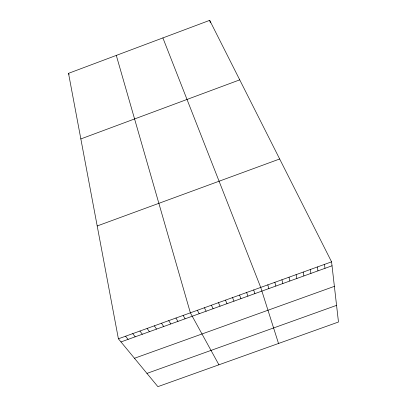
<?xml version="1.0" encoding="UTF-8"?>
<svg xmlns="http://www.w3.org/2000/svg" width="407" height="407" viewBox="0 0 407 407"><rect width="100%" height="100%" fill="white"/><g stroke="black" fill="none" stroke-linecap="round" stroke-linejoin="round"><path stroke-width="0.61" d="M68.524 73.336L209.697 20.35L331.573 261.838L338.476 322.013L157.885 386.65L118.396 338.802L68.524 73.336L69.114 74.445M80.845 138.929L239.728 79.858M97.197 225.971L279.665 158.984M118.396 338.802L331.573 261.838M120.986 341.941L332.026 265.786M134.468 358.277L334.386 286.35M146.947 373.397L336.569 305.362M125.57 336.213L128.088 339.377M132.748 333.623L135.195 336.813M139.932 331.028L142.308 334.244M147.12 328.434L149.425 331.68M154.319 325.834L156.547 329.105M161.518 323.234L163.675 326.536M168.722 320.635L170.808 323.962M175.931 318.03L177.951 321.388M183.145 315.425L185.093 318.808M218.925 364.804L190.369 312.82L116.295 55.403M197.38 310.287L199.186 313.721M204.4 307.753L206.13 311.218M211.421 305.219L213.085 308.704M218.452 302.681L220.039 306.196M225.483 300.142L227.004 303.683M232.519 297.598L233.974 301.17M162.886 37.917L260.724 287.418L278.52 343.472M239.565 295.06L240.944 298.652M246.611 292.511L247.919 296.138M253.663 289.967L254.904 293.615M267.786 284.869L268.879 288.573M274.852 282.316L275.88 286.05M209.697 20.35L210.338 22.787M281.924 279.762L282.88 283.521M289.001 277.208L289.886 280.993M296.087 274.649L296.896 278.464M303.174 272.09L303.912 275.931M310.266 269.531L310.933 273.397M317.363 266.967L317.959 270.864M324.465 264.402L324.99 268.325"/></g></svg>
